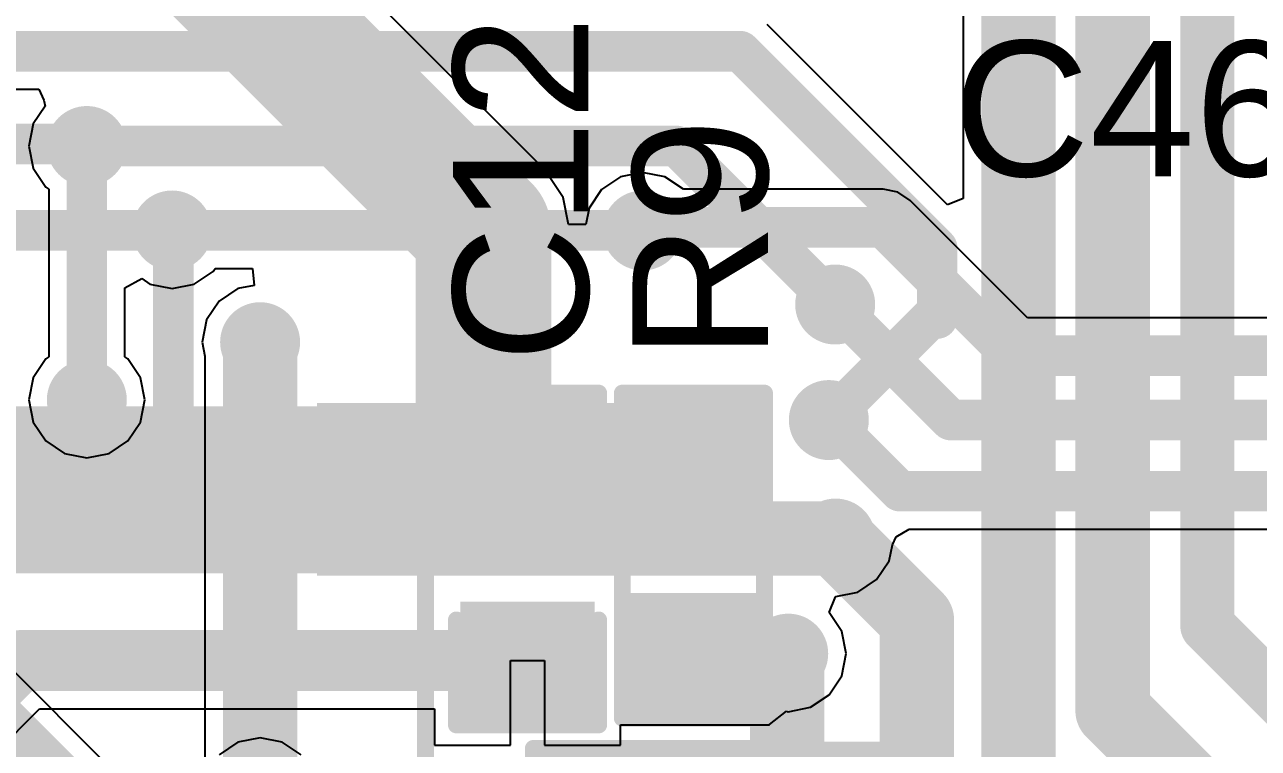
# Model space of a CAD drawing. Header units: millimetres. Extents: x -0.25 to 4.68, y -0.29 to 2.93.
# Drawn here: x 2.3955 to 2.7599, y 0.846 to 1.0598 of the extents above; entities that cross this region are included whole.
import ezdxf

# ---------------------------------------------------------------- set-up
doc = ezdxf.new("R2010")
doc.units = ezdxf.units.MM
doc.header["$MEASUREMENT"] = 0
for name, color, linetype in [('BottomLayer', 5, 'Continuous'), ('BottomSolder', 6, 'Continuous'), ('TopLayer', 1, 'Continuous'), ('TopOverlay', 2, 'Continuous'), ('TopPaste', 8, 'Continuous'), ('TopSolder', 216, 'Continuous'), ('ViaHoleLayer', 16, 'Continuous')]:
    doc.layers.add(name, color=color, linetype=linetype)
doc.styles.add('Arial', font='', dxfattribs={"height": 0.2})
doc.styles.get('Arial').set_extended_font_data('Arial')

# ---------------------------------------------------------------- blocks, each defined once
blk = doc.blocks.new('14_TSSOP_49')
at = {"layer": 'TopLayer'}
for points in [[(-0.12992, 0.08563), (-0.08858, 0.08563), (-0.08858, 0.06791), (-0.12992, 0.06791)], [(0.08858, 0.08563), (0.12992, 0.08563), (0.12992, 0.06791), (0.08858, 0.06791)], [(-0.12992, 0.06004), (-0.08858, 0.06004), (-0.08858, 0.04232), (-0.12992, 0.04232)], [(0.08858, 0.06004), (0.12992, 0.06004), (0.12992, 0.04232), (0.08858, 0.04232)], [(-0.12992, 0.03445), (-0.08858, 0.03445), (-0.08858, 0.01673), (-0.12992, 0.01673)], [(0.08858, 0.03445), (0.12992, 0.03445), (0.12992, 0.01673), (0.08858, 0.01673)], [(-0.12992, 0.00886), (-0.08858, 0.00886), (-0.08858, -0.00886), (-0.12992, -0.00886)], [(0.08858, 0.00886), (0.12992, 0.00886), (0.12992, -0.00886), (0.08858, -0.00886)], [(-0.12992, -0.01673), (-0.08858, -0.01673), (-0.08858, -0.03445), (-0.12992, -0.03445)], [(0.08858, -0.01673), (0.12992, -0.01673), (0.12992, -0.03445), (0.08858, -0.03445)], [(-0.12992, -0.04232), (-0.08858, -0.04232), (-0.08858, -0.06004), (-0.12992, -0.06004)], [(0.08858, -0.04232), (0.12992, -0.04232), (0.12992, -0.06004), (0.08858, -0.06004)], [(-0.12992, -0.06791), (-0.08858, -0.06791), (-0.08858, -0.08563), (-0.12992, -0.08563)], [(0.08858, -0.06791), (0.12992, -0.06791), (0.12992, -0.08563), (0.08858, -0.08563)]]:
    blk.add_hatch(color=1, dxfattribs=at).paths.add_polyline_path(points)
at = {"layer": 'TopOverlay'}
blk.add_hatch(color=2, dxfattribs=at).paths.add_polyline_path([(-0.08404, 0.068), (-0.07304, 0.068), (-0.07304, 0.086), (-0.08404, 0.086)])
at = {"layer": 'TopPaste'}
for points in [[(-0.12992, 0.08563), (-0.08858, 0.08563), (-0.08858, 0.06791), (-0.12992, 0.06791)], [(0.08858, 0.08563), (0.12992, 0.08563), (0.12992, 0.06791), (0.08858, 0.06791)], [(-0.12992, 0.06004), (-0.08858, 0.06004), (-0.08858, 0.04232), (-0.12992, 0.04232)], [(0.08858, 0.06004), (0.12992, 0.06004), (0.12992, 0.04232), (0.08858, 0.04232)], [(-0.12992, 0.03445), (-0.08858, 0.03445), (-0.08858, 0.01673), (-0.12992, 0.01673)], [(0.08858, 0.03445), (0.12992, 0.03445), (0.12992, 0.01673), (0.08858, 0.01673)], [(-0.12992, 0.00886), (-0.08858, 0.00886), (-0.08858, -0.00886), (-0.12992, -0.00886)], [(0.08858, 0.00886), (0.12992, 0.00886), (0.12992, -0.00886), (0.08858, -0.00886)], [(-0.12992, -0.01673), (-0.08858, -0.01673), (-0.08858, -0.03445), (-0.12992, -0.03445)], [(0.08858, -0.01673), (0.12992, -0.01673), (0.12992, -0.03445), (0.08858, -0.03445)], [(-0.12992, -0.04232), (-0.08858, -0.04232), (-0.08858, -0.06004), (-0.12992, -0.06004)], [(0.08858, -0.04232), (0.12992, -0.04232), (0.12992, -0.06004), (0.08858, -0.06004)], [(-0.12992, -0.06791), (-0.08858, -0.06791), (-0.08858, -0.08563), (-0.12992, -0.08563)], [(0.08858, -0.06791), (0.12992, -0.06791), (0.12992, -0.08563), (0.08858, -0.08563)]]:
    blk.add_hatch(color=8, dxfattribs=at).paths.add_polyline_path(points)
at = {"layer": 'TopSolder'}
for points in [[(-0.13392, 0.08963), (-0.08458, 0.08963), (-0.08458, 0.06391), (-0.13392, 0.06391)], [(0.08458, 0.08963), (0.13392, 0.08963), (0.13392, 0.06391), (0.08458, 0.06391)], [(-0.13392, 0.06404), (-0.08458, 0.06404), (-0.08458, 0.03832), (-0.13392, 0.03832)], [(0.08458, 0.06404), (0.13392, 0.06404), (0.13392, 0.03832), (0.08458, 0.03832)], [(-0.13392, 0.03845), (-0.08458, 0.03845), (-0.08458, 0.01273), (-0.13392, 0.01273)], [(0.08458, 0.03845), (0.13392, 0.03845), (0.13392, 0.01273), (0.08458, 0.01273)], [(-0.13392, 0.01286), (-0.08458, 0.01286), (-0.08458, -0.01286), (-0.13392, -0.01286)], [(0.08458, 0.01286), (0.13392, 0.01286), (0.13392, -0.01286), (0.08458, -0.01286)], [(-0.13392, -0.01273), (-0.08458, -0.01273), (-0.08458, -0.03845), (-0.13392, -0.03845)], [(0.08458, -0.01273), (0.13392, -0.01273), (0.13392, -0.03845), (0.08458, -0.03845)], [(-0.13392, -0.03832), (-0.08458, -0.03832), (-0.08458, -0.06404), (-0.13392, -0.06404)], [(0.08458, -0.03832), (0.13392, -0.03832), (0.13392, -0.06404), (0.08458, -0.06404)], [(-0.13392, -0.06391), (-0.08458, -0.06391), (-0.08458, -0.08963), (-0.13392, -0.08963)], [(0.08458, -0.06391), (0.13392, -0.06391), (0.13392, -0.08963), (0.08458, -0.08963)]]:
    blk.add_hatch(color=216, dxfattribs=at).paths.add_polyline_path(points)
at = {"layer": 'TopOverlay'}
for points, const_width in [([(-0.09, 0.1), (-0.09, 0.092)], 0.005), ([(-0.09, 0.1), (0.09, 0.1)], 0.005), ([(0.09, 0.1), (0.09, 0.092)], 0.005), ([(-0.141, 0.082), (-0.141, 0.072)], 0.00787), ([(-0.141, 0.082), (-0.136, 0.077)], 0.00787), ([(-0.136, 0.077), (-0.141, 0.072)], 0.00787), ([(-0.09, -0.092), (-0.09, -0.1)], 0.005), ([(0.09, -0.092), (0.09, -0.1)], 0.005), ([(-0.09, -0.1), (0.09, -0.1)], 0.005)]:
    blk.add_lwpolyline(points, dxfattribs=dict(at, const_width=const_width))
for points, const_width in [([(-0.09125, 0.1, 1), (-0.08875, 0.1, 1)], 0.0025), ([(-0.09125, 0.1, 1), (-0.08875, 0.1, 1)], 0.0025), ([(0.08875, 0.1, 1), (0.09125, 0.1, 1)], 0.0025), ([(0.08875, 0.1, 1), (0.09125, 0.1, 1)], 0.0025), ([(-0.09125, 0.092, 1), (-0.08875, 0.092, 1)], 0.0025), ([(0.08875, 0.092, 1), (0.09125, 0.092, 1)], 0.0025), ([(-0.14297, 0.082, 1), (-0.13903, 0.082, 1)], 0.00394), ([(-0.14297, 0.082, 1), (-0.13903, 0.082, 1)], 0.00394), ([(-0.13797, 0.077, 1), (-0.13403, 0.077, 1)], 0.00394), ([(-0.13797, 0.077, 1), (-0.13403, 0.077, 1)], 0.00394), ([(-0.14297, 0.072, 1), (-0.13903, 0.072, 1)], 0.00394), ([(-0.14297, 0.072, 1), (-0.13903, 0.072, 1)], 0.00394), ([(-0.09125, -0.092, 1), (-0.08875, -0.092, 1)], 0.0025), ([(0.08875, -0.092, 1), (0.09125, -0.092, 1)], 0.0025), ([(-0.09125, -0.1, 1), (-0.08875, -0.1, 1)], 0.0025), ([(-0.09125, -0.1, 1), (-0.08875, -0.1, 1)], 0.0025), ([(0.08875, -0.1, 1), (0.09125, -0.1, 1)], 0.0025), ([(0.08875, -0.1, 1), (0.09125, -0.1, 1)], 0.0025)]:
    blk.add_lwpolyline(points, format="xyb", close=True, dxfattribs=dict(at, const_width=const_width))
blk = doc.blocks.new('R___0603_91')
at = {"layer": 'TopLayer'}
for points in [[(-0.015, 0.0175), (-0.015, -0.0175), (-0.045, -0.0175), (-0.045, 0.0175)], [(0.045, 0.0175), (0.045, -0.0175), (0.015, -0.0175), (0.015, 0.0175)]]:
    blk.add_hatch(color=1, dxfattribs=at).paths.add_polyline_path(points)
at = {"layer": 'TopPaste'}
for points in [[(-0.015, 0.0175), (-0.015, -0.0175), (-0.045, -0.0175), (-0.045, 0.0175)], [(0.045, 0.0175), (0.045, -0.0175), (0.015, -0.0175), (0.015, 0.0175)]]:
    blk.add_hatch(color=8, dxfattribs=at).paths.add_polyline_path(points)
at = {"layer": 'TopSolder'}
for points in [[(-0.011, 0.0215), (-0.011, -0.0215), (-0.049, -0.0215), (-0.049, 0.0215)], [(0.049, 0.0215), (0.049, -0.0215), (0.011, -0.0215), (0.011, 0.0215)]]:
    blk.add_hatch(color=216, dxfattribs=at).paths.add_polyline_path(points)
at = {"layer": 'TopOverlay', "const_width": 0.005}
for points in [[(-0.048, 0.021), (-0.048, -0.021)], [(-0.048, 0.021), (0.048, 0.021)], [(0.048, 0.021), (0.048, -0.021)], [(-0.048, -0.021), (0.048, -0.021)]]:
    blk.add_lwpolyline(points, dxfattribs=at)
at = {"layer": 'TopOverlay', "const_width": 0.0025}
for points in [[(-0.04925, 0.021, 1), (-0.04675, 0.021, 1)], [(-0.04925, 0.021, 1), (-0.04675, 0.021, 1)], [(0.04675, 0.021, 1), (0.04925, 0.021, 1)], [(0.04675, 0.021, 1), (0.04925, 0.021, 1)], [(-0.04925, -0.021, 1), (-0.04675, -0.021, 1)], [(-0.04925, -0.021, 1), (-0.04675, -0.021, 1)], [(0.04675, -0.021, 1), (0.04925, -0.021, 1)], [(0.04675, -0.021, 1), (0.04925, -0.021, 1)]]:
    blk.add_lwpolyline(points, format="xyb", close=True, dxfattribs=at)
blk = doc.blocks.new('SOD_323_158')
at = {"layer": 'TopLayer'}
for points in [[(-0.02953, -0.01772), (-0.06102, -0.01772), (-0.06102, 0.01772), (-0.02953, 0.01772)], [(0.06102, -0.01772), (0.02953, -0.01772), (0.02953, 0.01772), (0.06102, 0.01772)]]:
    blk.add_hatch(color=1, dxfattribs=at).paths.add_polyline_path(points)
at = {"layer": 'TopOverlay'}
for points in [[(-0.079, 0.019), (-0.036, 0.019), (-0.036, 0.031), (-0.079, 0.031)], [(-0.079, -0.02), (-0.062, -0.02), (-0.062, 0.02), (-0.079, 0.02)], [(-0.079, -0.031), (-0.036, -0.031), (-0.036, -0.019), (-0.079, -0.019)]]:
    blk.add_hatch(color=2, dxfattribs=at).paths.add_polyline_path(points)
at = {"layer": 'TopPaste'}
for points in [[(-0.02953, -0.01772), (-0.06102, -0.01772), (-0.06102, 0.01772), (-0.02953, 0.01772)], [(0.06102, -0.01772), (0.02953, -0.01772), (0.02953, 0.01772), (0.06102, 0.01772)]]:
    blk.add_hatch(color=8, dxfattribs=at).paths.add_polyline_path(points)
at = {"layer": 'TopSolder'}
for points in [[(-0.02736, -0.01988), (-0.06319, -0.01988), (-0.06319, 0.01988), (-0.02736, 0.01988)], [(0.06319, -0.01988), (0.02736, -0.01988), (0.02736, 0.01988), (0.06319, 0.01988)]]:
    blk.add_hatch(color=216, dxfattribs=at).paths.add_polyline_path(points)
at = {"layer": 'TopOverlay', "const_width": 0.005}
for points in [[(0.037, 0.029), (-0.036, 0.029)], [(0.037, 0.029), (0.037, 0.022)], [(0.037, -0.022), (0.037, -0.029)], [(0.037, -0.029), (-0.036, -0.029)]]:
    blk.add_lwpolyline(points, dxfattribs=at)
at = {"layer": 'TopOverlay', "const_width": 0.0025}
for points in [[(-0.03725, 0.029, 1), (-0.03475, 0.029, 1)], [(0.03575, 0.029, 1), (0.03825, 0.029, 1)], [(0.03575, 0.029, 1), (0.03825, 0.029, 1)], [(0.03575, 0.022, 1), (0.03825, 0.022, 1)], [(0.03575, -0.022, 1), (0.03825, -0.022, 1)], [(-0.03725, -0.029, 1), (-0.03475, -0.029, 1)], [(0.03575, -0.029, 1), (0.03825, -0.029, 1)], [(0.03575, -0.029, 1), (0.03825, -0.029, 1)]]:
    blk.add_lwpolyline(points, format="xyb", close=True, dxfattribs=at)
blk = doc.blocks.new('C___0603_205')
at = {"layer": 'TopLayer'}
for points in [[(-0.015, 0.0175), (-0.015, -0.0175), (-0.045, -0.0175), (-0.045, 0.0175)], [(0.045, 0.0175), (0.045, -0.0175), (0.015, -0.0175), (0.015, 0.0175)]]:
    blk.add_hatch(color=1, dxfattribs=at).paths.add_polyline_path(points)
at = {"layer": 'TopPaste'}
for points in [[(-0.015, 0.0175), (-0.015, -0.0175), (-0.045, -0.0175), (-0.045, 0.0175)], [(0.045, 0.0175), (0.045, -0.0175), (0.015, -0.0175), (0.015, 0.0175)]]:
    blk.add_hatch(color=8, dxfattribs=at).paths.add_polyline_path(points)
at = {"layer": 'TopSolder'}
for points in [[(-0.01264, 0.01986), (-0.01264, -0.01986), (-0.04736, -0.01986), (-0.04736, 0.01986)], [(0.04736, 0.01986), (0.04736, -0.01986), (0.01264, -0.01986), (0.01264, 0.01986)]]:
    blk.add_hatch(color=216, dxfattribs=at).paths.add_polyline_path(points)
at = {"layer": 'TopOverlay', "const_width": 0.005}
for points in [[(-0.049, 0.021), (-0.018, 0.021)], [(-0.049, 0.021), (-0.049, -0.021)], [(0.018, 0.021), (0.049, 0.021)], [(0.049, 0.021), (0.049, -0.021)], [(-0.049, -0.021), (-0.018, -0.021)], [(0.018, -0.021), (0.049, -0.021)]]:
    blk.add_lwpolyline(points, dxfattribs=at)
at = {"layer": 'TopOverlay', "const_width": 0.0025}
for points in [[(-0.05025, 0.021, 1), (-0.04775, 0.021, 1)], [(-0.05025, 0.021, 1), (-0.04775, 0.021, 1)], [(-0.01925, 0.021, 1), (-0.01675, 0.021, 1)], [(0.01675, 0.021, 1), (0.01925, 0.021, 1)], [(0.04775, 0.021, 1), (0.05025, 0.021, 1)], [(0.04775, 0.021, 1), (0.05025, 0.021, 1)], [(-0.05025, -0.021, 1), (-0.04775, -0.021, 1)], [(-0.05025, -0.021, 1), (-0.04775, -0.021, 1)], [(-0.01925, -0.021, 1), (-0.01675, -0.021, 1)], [(0.01675, -0.021, 1), (0.01925, -0.021, 1)], [(0.04775, -0.021, 1), (0.05025, -0.021, 1)], [(0.04775, -0.021, 1), (0.05025, -0.021, 1)]]:
    blk.add_lwpolyline(points, format="xyb", close=True, dxfattribs=at)

msp = doc.modelspace()

# ---------------------------------------------------------------- hatches: boundary and pattern name
at = {"layer": 'BottomLayer'}
h = msp.add_hatch(color=5, dxfattribs=at)
edge = h.paths.add_edge_path()
edge.add_arc((2.41382, 1.02395), 0.01181, 0, 360)
h = msp.add_hatch(color=5, dxfattribs=at)
edge = h.paths.add_edge_path()
edge.add_arc((2.439, 0.999), 0.01181, 0, 360)
h = msp.add_hatch(color=5, dxfattribs=at)
edge = h.paths.add_edge_path()
edge.add_arc((2.578, 0.999), 0.01181, 0, 360)
h = msp.add_hatch(color=5, dxfattribs=at)
edge = h.paths.add_edge_path()
edge.add_arc((2.63487, 0.97713), 0.01181, 0, 360)
h = msp.add_hatch(color=5, dxfattribs=at)
edge = h.paths.add_edge_path()
edge.add_arc((2.465, 0.966), 0.01181, 0, 360)
h = msp.add_hatch(color=5, dxfattribs=at)
edge = h.paths.add_edge_path()
edge.add_arc((2.41382, 0.94895), 0.01181, 0, 360)
h = msp.add_hatch(color=5, dxfattribs=at)
edge = h.paths.add_edge_path()
edge.add_arc((2.633, 0.943), 0.01181, 0, 360)
h = msp.add_hatch(color=5, dxfattribs=at)
edge = h.paths.add_edge_path()
edge.add_arc((2.635, 0.908), 0.01181, 0, 360)
h = msp.add_hatch(color=5, dxfattribs=at)
edge = h.paths.add_edge_path()
edge.add_arc((2.621, 0.874), 0.01181, 0, 360)
at = {"layer": 'BottomSolder'}
h = msp.add_hatch(color=6, dxfattribs=at)
edge = h.paths.add_edge_path()
edge.add_arc((2.41382, 1.02395), 0.00591, 0, 360)
h = msp.add_hatch(color=6, dxfattribs=at)
edge = h.paths.add_edge_path()
edge.add_arc((2.439, 0.999), 0.00591, 0, 360)
h = msp.add_hatch(color=6, dxfattribs=at)
edge = h.paths.add_edge_path()
edge.add_arc((2.578, 0.999), 0.00591, 0, 360)
h = msp.add_hatch(color=6, dxfattribs=at)
edge = h.paths.add_edge_path()
edge.add_arc((2.63487, 0.97713), 0.00591, 0, 360)
h = msp.add_hatch(color=6, dxfattribs=at)
edge = h.paths.add_edge_path()
edge.add_arc((2.465, 0.966), 0.00591, 0, 360)
h = msp.add_hatch(color=6, dxfattribs=at)
edge = h.paths.add_edge_path()
edge.add_arc((2.41382, 0.94895), 0.00591, 0, 360)
h = msp.add_hatch(color=6, dxfattribs=at)
edge = h.paths.add_edge_path()
edge.add_arc((2.633, 0.943), 0.00591, 0, 360)
h = msp.add_hatch(color=6, dxfattribs=at)
edge = h.paths.add_edge_path()
edge.add_arc((2.635, 0.908), 0.00591, 0, 360)
h = msp.add_hatch(color=6, dxfattribs=at)
edge = h.paths.add_edge_path()
edge.add_arc((2.621, 0.874), 0.00591, 0, 360)
at = {"layer": 'TopLayer'}
h = msp.add_hatch(color=1, dxfattribs=at)
edge = h.paths.add_edge_path()
edge.add_arc((2.41382, 1.02395), 0.01181, 0, 360)
h = msp.add_hatch(color=1, dxfattribs=at)
edge = h.paths.add_edge_path()
edge.add_arc((2.439, 0.999), 0.01181, 0, 360)
h = msp.add_hatch(color=1, dxfattribs=at)
edge = h.paths.add_edge_path()
edge.add_arc((2.578, 0.999), 0.01181, 0, 360)
h = msp.add_hatch(color=1, dxfattribs=at)
edge = h.paths.add_edge_path()
edge.add_arc((2.63487, 0.97713), 0.01181, 0, 360)
h = msp.add_hatch(color=1, dxfattribs=at)
edge = h.paths.add_edge_path()
edge.add_arc((2.465, 0.966), 0.01181, 0, 360)
h = msp.add_hatch(color=1, dxfattribs=at)
edge = h.paths.add_edge_path()
edge.add_arc((2.41382, 0.94895), 0.01181, 0, 360)
h = msp.add_hatch(color=1, dxfattribs=at)
edge = h.paths.add_edge_path()
edge.add_arc((2.633, 0.943), 0.01181, 0, 360)
msp.add_hatch(color=1, dxfattribs=at).paths.add_polyline_path([(2.48182, 0.897), (2.612, 0.897), (2.612, 0.948), (2.48182, 0.948)])
h = msp.add_hatch(color=1, dxfattribs=at)
edge = h.paths.add_edge_path()
edge.add_arc((2.635, 0.908), 0.01181, 0, 360)
h = msp.add_hatch(color=1, dxfattribs=at)
edge = h.paths.add_edge_path()
edge.add_arc((2.621, 0.874), 0.01181, 0, 360)
at = {"layer": 'TopSolder'}
h = msp.add_hatch(color=216, dxfattribs=at)
edge = h.paths.add_edge_path()
edge.add_arc((2.41382, 1.02395), 0.00591, 0, 360)
h = msp.add_hatch(color=216, dxfattribs=at)
edge = h.paths.add_edge_path()
edge.add_arc((2.439, 0.999), 0.00591, 0, 360)
h = msp.add_hatch(color=216, dxfattribs=at)
edge = h.paths.add_edge_path()
edge.add_arc((2.578, 0.999), 0.00591, 0, 360)
h = msp.add_hatch(color=216, dxfattribs=at)
edge = h.paths.add_edge_path()
edge.add_arc((2.63487, 0.97713), 0.00591, 0, 360)
h = msp.add_hatch(color=216, dxfattribs=at)
edge = h.paths.add_edge_path()
edge.add_arc((2.465, 0.966), 0.00591, 0, 360)
h = msp.add_hatch(color=216, dxfattribs=at)
edge = h.paths.add_edge_path()
edge.add_arc((2.41382, 0.94895), 0.00591, 0, 360)
h = msp.add_hatch(color=216, dxfattribs=at)
edge = h.paths.add_edge_path()
edge.add_arc((2.633, 0.943), 0.00591, 0, 360)
h = msp.add_hatch(color=216, dxfattribs=at)
edge = h.paths.add_edge_path()
edge.add_arc((2.635, 0.908), 0.00591, 0, 360)
h = msp.add_hatch(color=216, dxfattribs=at)
edge = h.paths.add_edge_path()
edge.add_arc((2.621, 0.874), 0.00591, 0, 360)
at = {"layer": 'ViaHoleLayer'}
h = msp.add_hatch(color=16, dxfattribs=at)
edge = h.paths.add_edge_path()
edge.add_arc((2.41382, 1.02395), 0.00591, 0, 360)
h = msp.add_hatch(color=16, dxfattribs=at)
edge = h.paths.add_edge_path()
edge.add_arc((2.439, 0.999), 0.00591, 0, 360)
h = msp.add_hatch(color=16, dxfattribs=at)
edge = h.paths.add_edge_path()
edge.add_arc((2.578, 0.999), 0.00591, 0, 360)
h = msp.add_hatch(color=16, dxfattribs=at)
edge = h.paths.add_edge_path()
edge.add_arc((2.63487, 0.97713), 0.00591, 0, 360)
h = msp.add_hatch(color=16, dxfattribs=at)
edge = h.paths.add_edge_path()
edge.add_arc((2.465, 0.966), 0.00591, 0, 360)
h = msp.add_hatch(color=16, dxfattribs=at)
edge = h.paths.add_edge_path()
edge.add_arc((2.41382, 0.94895), 0.00591, 0, 360)
h = msp.add_hatch(color=16, dxfattribs=at)
edge = h.paths.add_edge_path()
edge.add_arc((2.633, 0.943), 0.00591, 0, 360)
h = msp.add_hatch(color=16, dxfattribs=at)
edge = h.paths.add_edge_path()
edge.add_arc((2.635, 0.908), 0.00591, 0, 360)
h = msp.add_hatch(color=16, dxfattribs=at)
edge = h.paths.add_edge_path()
edge.add_arc((2.621, 0.874), 0.00591, 0, 360)

# ---------------------------------------------------------------- linework, layer by layer
at = {"layer": 'BottomLayer'}
for p, q in [((2.67269, 1.10313), (2.67269, 1.00848)), ((2.66807, 1.00657), (2.61475, 1.05988)), ((2.38655, 1.04073), (2.39968, 1.04073)), ((2.39968, 1.04073), (2.40109, 1.03748)), ((2.40148, 1.03573), (2.39799, 1.03051)), ((2.40109, 1.03748), (2.40148, 1.03573)), ((2.39799, 1.03051), (2.39668, 1.02395)), ((2.39668, 1.02395), (2.39799, 1.01739)), ((2.39799, 1.01739), (2.4017, 1.01183)), ((2.4017, 1.01183), (2.40261, 1.01122)), ((2.40261, 1.01122), (2.40261, 0.96167)), ((2.67269, 1.00848), (2.66807, 1.00657)), ((2.45112, 0.98688), (2.45172, 0.98778)), ((2.45172, 0.98778), (2.46272, 0.98778)), ((2.46272, 0.98778), (2.46321, 0.98278)), ((2.42504, 0.9821), (2.43004, 0.98477)), ((2.43004, 0.98477), (2.43244, 0.98316)), ((2.44556, 0.98316), (2.45112, 0.98688)), ((2.42504, 0.96167), (2.42504, 0.9821)), ((2.43244, 0.98316), (2.439, 0.98186)), ((2.439, 0.98186), (2.44556, 0.98316)), ((2.45844, 0.98184), (2.45288, 0.97812)), ((2.46321, 0.98278), (2.45844, 0.98184)), ((2.45288, 0.97812), (2.44917, 0.97256)), ((2.44917, 0.97256), (2.44786, 0.966)), ((2.44786, 0.966), (2.44869, 0.96184)), ((2.4017, 0.96107), (2.39799, 0.95551)), ((2.40261, 0.96167), (2.4017, 0.96107)), ((2.42594, 0.96107), (2.42504, 0.96167)), ((2.42966, 0.95551), (2.42594, 0.96107)), ((2.44869, 0.96184), (2.44869, 0.83616)), ((2.39799, 0.95551), (2.39668, 0.94895)), ((2.43096, 0.94895), (2.42966, 0.95551)), ((2.39668, 0.94895), (2.39799, 0.94239)), ((2.42966, 0.94239), (2.43096, 0.94895)), ((2.39799, 0.94239), (2.4017, 0.93683)), ((2.42594, 0.93683), (2.42966, 0.94239)), ((2.4017, 0.93683), (2.40726, 0.93311)), ((2.42038, 0.93311), (2.42594, 0.93683)), ((2.40726, 0.93311), (2.41382, 0.93181)), ((2.41382, 0.93181), (2.42038, 0.93311)), ((2.45376, 0.80731), (2.34414, 0.91693))]:
    msp.add_line(p, q, dxfattribs=at)
for points, const_width in [([(2.71682, 0.85718), (2.71682, 1.20395)], 0.022), ([(2.74482, 0.88218), (2.74482, 1.14995)], 0.016), ([(2.689, 0.572), (2.689, 1.109)], 0.022), ([(2.37382, 1.05195), (2.60682, 1.05195)], 0.012), ([(2.60682, 1.05195), (2.665, 0.99377)], 0.012), ([(2.41382, 1.02395), (2.58805, 1.02395)], 0.012), ([(2.41382, 0.94895), (2.41382, 1.02395)], 0.012), ([(2.58805, 1.02395), (2.63487, 0.97713)], 0.012), ([(2.439, 0.999), (2.578, 0.999)], 0.012), ([(2.665, 0.975), (2.665, 0.99377)], 0.012), ([(2.633, 0.943), (2.665, 0.975)], 0.012), ([(2.665, 0.973), (2.665, 0.975)], 0.012), ([(2.465, 0.832), (2.465, 0.966)], 0.022), ([(2.32782, 0.91018), (2.447, 0.791)], 0.022), ([(2.635, 0.908), (2.659, 0.884)], 0.022), ([(2.659, 0.68), (2.659, 0.884)], 0.022), ([(2.74482, 0.88218), (2.878, 0.749)], 0.016), ([(2.62069, 0.87369), (2.621, 0.874)], 0.022), ([(2.62069, 0.83489), (2.62069, 0.87369)], 0.022), ([(2.71682, 0.85718), (2.86, 0.714)], 0.022)]:
    msp.add_lwpolyline(points, dxfattribs=dict(at, const_width=const_width))
for points, const_width in [([(2.60382, 1.05195, 1), (2.60982, 1.05195, 1)], 0.006), ([(2.60382, 1.05195, 1), (2.60982, 1.05195, 1)], 0.006), ([(2.41082, 1.02395, 1), (2.41682, 1.02395, 1)], 0.006), ([(2.41082, 1.02395, 1), (2.41682, 1.02395, 1)], 0.006), ([(2.58505, 1.02395, 1), (2.59105, 1.02395, 1)], 0.006), ([(2.58505, 1.02395, 1), (2.59105, 1.02395, 1)], 0.006), ([(2.436, 0.999, 1), (2.442, 0.999, 1)], 0.006), ([(2.575, 0.999, 1), (2.581, 0.999, 1)], 0.006), ([(2.662, 0.99377, 1), (2.668, 0.99377, 1)], 0.006), ([(2.662, 0.99377, 1), (2.668, 0.99377, 1)], 0.006), ([(2.63187, 0.97713, 1), (2.63787, 0.97713, 1)], 0.006), ([(2.662, 0.975, 1), (2.668, 0.975, 1)], 0.006), ([(2.662, 0.975, 1), (2.668, 0.975, 1)], 0.006), ([(2.662, 0.975, 1), (2.668, 0.975, 1)], 0.006), ([(2.4595, 0.966, 1), (2.4705, 0.966, 1)], 0.011), ([(2.662, 0.973, 1), (2.668, 0.973, 1)], 0.006), ([(2.41082, 0.94895, 1), (2.41682, 0.94895, 1)], 0.006), ([(2.63, 0.943, 1), (2.636, 0.943, 1)], 0.006), ([(2.6295, 0.908, 1), (2.6405, 0.908, 1)], 0.011), ([(2.6535, 0.884, 1), (2.6645, 0.884, 1)], 0.011), ([(2.6535, 0.884, 1), (2.6645, 0.884, 1)], 0.011), ([(2.74082, 0.88218, 1), (2.74882, 0.88218, 1)], 0.008), ([(2.74082, 0.88218, 1), (2.74882, 0.88218, 1)], 0.008), ([(2.61519, 0.87369, 1), (2.62619, 0.87369, 1)], 0.011), ([(2.61519, 0.87369, 1), (2.62619, 0.87369, 1)], 0.011), ([(2.6155, 0.874, 1), (2.6265, 0.874, 1)], 0.011), ([(2.71132, 0.85718, 1), (2.72232, 0.85718, 1)], 0.011), ([(2.71132, 0.85718, 1), (2.72232, 0.85718, 1)], 0.011)]:
    msp.add_lwpolyline(points, format="xyb", close=True, dxfattribs=dict(at, const_width=const_width))
at = {"layer": 'TopLayer'}
for p, q in [((2.54902, 1.01697), (2.45302, 1.11297)), ((2.55455, 1.0087), (2.54902, 1.01697)), ((2.57144, 1.01484), (2.56588, 1.01112)), ((2.578, 1.01614), (2.57144, 1.01484)), ((2.58456, 1.01484), (2.578, 1.01614)), ((2.59007, 1.01116), (2.58456, 1.01484)), ((2.56588, 1.01112), (2.56216, 1.00556)), ((2.64906, 1.01116), (2.59007, 1.01116)), ((2.65335, 1.0103), (2.64906, 1.01116)), ((2.64906, 1.01116), (2.64906, 1.01116)), ((2.65699, 1.00787), (2.65335, 1.0103)), ((2.55612, 1.0008), (2.55455, 1.0087)), ((2.69165, 0.97322), (2.65699, 1.00787)), ((2.56216, 1.00556), (2.56122, 1.0008)), ((2.56122, 1.0008), (2.55612, 1.0008)), ((2.84985, 0.97322), (2.69165, 0.97322)), ((2.65177, 0.90613), (2.65288, 0.90846)), ((2.65288, 0.90846), (2.65668, 0.91078)), ((2.65668, 0.91078), (2.917, 0.91078)), ((2.65084, 0.90144), (2.65177, 0.90613)), ((2.64712, 0.89588), (2.65084, 0.90144)), ((2.64156, 0.89216), (2.64712, 0.89588)), ((2.63309, 0.88614), (2.63497, 0.89079)), ((2.63497, 0.89079), (2.63502, 0.89086)), ((2.63502, 0.89086), (2.64156, 0.89216)), ((2.63312, 0.88612), (2.63309, 0.88614)), ((2.63684, 0.88056), (2.63312, 0.88612)), ((2.63814, 0.874), (2.63684, 0.88056)), ((2.539, 0.84695), (2.539, 0.87195)), ((2.539, 0.87195), (2.549, 0.87195)), ((2.549, 0.87195), (2.549, 0.84695)), ((2.63684, 0.86744), (2.63814, 0.874)), ((2.63312, 0.86188), (2.63684, 0.86744)), ((2.62756, 0.85816), (2.63312, 0.86188)), ((2.36219, 0.82), (2.39986, 0.85767)), ((2.39986, 0.85767), (2.5165, 0.85767)), ((2.5165, 0.85767), (2.5165, 0.84695)), ((2.6155, 0.85303), (2.6205, 0.85696)), ((2.6205, 0.85696), (2.621, 0.85686)), ((2.621, 0.85686), (2.62756, 0.85816)), ((2.5715, 0.84695), (2.5715, 0.85295)), ((2.5715, 0.85295), (2.6155, 0.85295)), ((2.6155, 0.85295), (2.6155, 0.85303)), ((2.465, 0.84914), (2.45844, 0.84784)), ((2.47156, 0.84784), (2.465, 0.84914)), ((2.45844, 0.84784), (2.45288, 0.84412)), ((2.47712, 0.84412), (2.47156, 0.84784)), ((2.5165, 0.84695), (2.539, 0.84695)), ((2.549, 0.84695), (2.5715, 0.84695))]:
    msp.add_line(p, q, dxfattribs=at)
for points, const_width in [([(2.435, 1.09495), (2.531, 0.99895)], 0.04), ([(1.81922, 1.02454), (2.41382, 1.02454)], 0.012), ([(2.531, 0.936), (2.531, 0.99895)], 0.04), ([(2.578, 0.999), (2.57894, 0.99994)], 0.012), ([(2.57894, 0.99994), (2.64906, 0.99994)], 0.012), ([(2.64906, 0.99994), (2.687, 0.962)], 0.012), ([(1.96187, 0.999), (2.439, 0.999)], 0.012), ([(2.43941, 0.92241), (2.43941, 0.99859)], 0.012), ([(2.63487, 0.97713), (2.669, 0.943)], 0.012), ([(2.465, 0.92241), (2.465, 0.966)], 0.012), ([(2.687, 0.962), (2.903, 0.962)], 0.012), ([(2.41382, 0.92241), (2.41382, 0.94895)], 0.012), ([(2.633, 0.943), (2.654, 0.922)], 0.012), ([(2.669, 0.943), (2.91, 0.943)], 0.012), ([(2.41382, 0.90941), (2.41382, 0.92241)], 0.012), ([(2.654, 0.922), (2.917, 0.922)], 0.012), ([(2.59, 0.908), (2.635, 0.908)], 0.022), ([(2.593, 0.87295), (2.59405, 0.874)], 0.022), ([(2.59405, 0.874), (2.621, 0.874)], 0.022), ([(2.33705, 0.81505), (2.39395, 0.87195)], 0.018), ([(2.39395, 0.87195), (2.544, 0.87195)], 0.018)]:
    msp.add_lwpolyline(points, dxfattribs=dict(at, const_width=const_width))
for points, const_width in [([(2.41082, 1.02454, 1), (2.41682, 1.02454, 1)], 0.006), ([(2.521, 0.99895, 1), (2.541, 0.99895, 1)], 0.02), ([(2.521, 0.99895, 1), (2.541, 0.99895, 1)], 0.02), ([(2.57594, 0.99994, 1), (2.58194, 0.99994, 1)], 0.006), ([(2.57594, 0.99994, 1), (2.58194, 0.99994, 1)], 0.006), ([(2.64606, 0.99994, 1), (2.65206, 0.99994, 1)], 0.006), ([(2.64606, 0.99994, 1), (2.65206, 0.99994, 1)], 0.006), ([(2.436, 0.999, 1), (2.442, 0.999, 1)], 0.006), ([(2.43641, 0.99859, 1), (2.44241, 0.99859, 1)], 0.006), ([(2.575, 0.999, 1), (2.581, 0.999, 1)], 0.006), ([(2.63187, 0.97713, 1), (2.63787, 0.97713, 1)], 0.006), ([(2.462, 0.966, 1), (2.468, 0.966, 1)], 0.006), ([(2.684, 0.962, 1), (2.69, 0.962, 1)], 0.006), ([(2.684, 0.962, 1), (2.69, 0.962, 1)], 0.006), ([(2.41082, 0.94895, 1), (2.41682, 0.94895, 1)], 0.006), ([(2.521, 0.936, 1), (2.541, 0.936, 1)], 0.02), ([(2.63, 0.943, 1), (2.636, 0.943, 1)], 0.006), ([(2.666, 0.943, 1), (2.672, 0.943, 1)], 0.006), ([(2.666, 0.943, 1), (2.672, 0.943, 1)], 0.006), ([(2.41082, 0.92241, 1), (2.41682, 0.92241, 1)], 0.006), ([(2.41082, 0.92241, 1), (2.41682, 0.92241, 1)], 0.006), ([(2.43641, 0.92241, 1), (2.44241, 0.92241, 1)], 0.006), ([(2.462, 0.92241, 1), (2.468, 0.92241, 1)], 0.006), ([(2.651, 0.922, 1), (2.657, 0.922, 1)], 0.006), ([(2.651, 0.922, 1), (2.657, 0.922, 1)], 0.006), ([(2.5845, 0.908, 1), (2.5955, 0.908, 1)], 0.011), ([(2.6295, 0.908, 1), (2.6405, 0.908, 1)], 0.011), ([(2.41082, 0.90941, 1), (2.41682, 0.90941, 1)], 0.006), ([(2.5875, 0.87295, 1), (2.5985, 0.87295, 1)], 0.011), ([(2.58855, 0.874, 1), (2.59955, 0.874, 1)], 0.011), ([(2.58855, 0.874, 1), (2.59955, 0.874, 1)], 0.011), ([(2.6155, 0.874, 1), (2.6265, 0.874, 1)], 0.011), ([(2.38945, 0.87195, 1), (2.39845, 0.87195, 1)], 0.009), ([(2.38945, 0.87195, 1), (2.39845, 0.87195, 1)], 0.009), ([(2.5395, 0.87195, 1), (2.5485, 0.87195, 1)], 0.009)]:
    msp.add_lwpolyline(points, format="xyb", close=True, dxfattribs=dict(at, const_width=const_width))

# ---------------------------------------------------------------- block references
for name, p, rotation in [('C___0603_205', (2.544, 0.90195), 90), ('R___0603_91', (2.593, 0.90295), 90), ('14_TSSOP_49', (2.41382, 0.81316), 90), ('SOD_323_158', (2.58272, 0.817), 180)]:
    msp.add_blockref(name, p, dxfattribs=dict(rotation=rotation))

# ---------------------------------------------------------------- texts
at = {"layer": 'TopOverlay', "style": 'Arial'}
for s, p in [('C12', (2.56199, 0.96002)), ('R9', (2.61499, 0.96068))]:
    msp.add_text(s, height=0.04, rotation=90, dxfattribs=at).set_placement(p)
msp.add_text('C46', height=0.04, dxfattribs=at).set_placement((2.66968, 1.01501))

doc.saveas('drawing.dxf')
